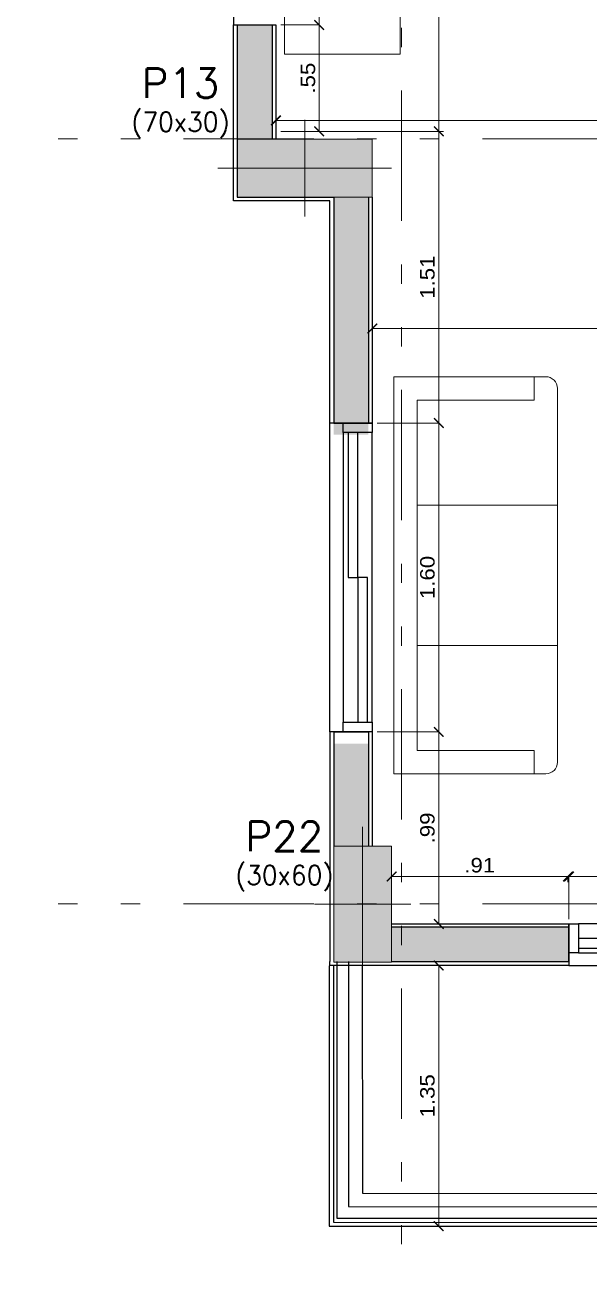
# Model space of a CAD drawing. Header units: metres. Extents: x 219 to 707, y -561 to -17.
# Drawn here: x 339.64 to 342.57, y -235.94 to -229.47 of the extents above; entities that cross this region are included whole.
import ezdxf
from ezdxf.enums import TextEntityAlignment as Align

# ---------------------------------------------------------------- set-up
doc = ezdxf.new("R2010")
doc.units = ezdxf.units.M
doc.linetypes.add('CYPE_RAYAPUNTOPUNTO', pattern=[0.45, 0.225, -0.075, 0, -0.075, 0, -0.075])
for name, color, linetype in [('A-Aberturas', 2, 'Continuous'), ('A-Balcon', 1, 'Continuous'), ('A-Muros', 4, 'Continuous'), ('A-Revoques', 1, 'Continuous'), ('Dr Ejes en bloque', 4, 'Continuous'), ('TCOTA', 1, 'Continuous')]:
    doc.layers.add(name, color=color, linetype=linetype)
for name, color, linetype, lineweight in [('A-Equipamiento', 251, 'Continuous', 5), ('COTAS_REPLANTEO', 7, 'CYPE_RAYAPUNTOPUNTO', 0), ('PILAR_DIM', 253, 'Continuous', 0), ('PILAR_EJES', 1, 'Continuous', 0), ('PILAR_HORMIGON', 5, 'Continuous', 20), ('PILAR_REF', 253, 'Continuous', 0)]:
    doc.layers.add(name, color=color, linetype=linetype, lineweight=lineweight)
doc.layers.add('M4-Muro Hueco 22', color=42, linetype='Continuous', transparency=0.5)
doc.styles.add('1-50', font='arial.ttf', dxfattribs={"width": 1.1, "height": 0.075})
doc.styles.add('CYPETXT', font='romans', dxfattribs={"height": 0.2})
doc.dimstyles.new('1-50', dxfattribs={"dimscale": 0, "dimtxt": 0.075, "dimasz": 0.05, "dimexe": 0, "dimexo": 0.025, "dimgap": 0.02, "dimtad": 1, "dimzin": 4, "dimdsep": 46, "dimtxsty": '1-50', "dimblk": 'ARCHTICK', "dimcen": 0.09, "dimclrd": 256, "dimclre": 8, "dimclrt": 2, "dimadec": 0, "dimazin": 3, "dimtfac": 1, "dimtofl": 0, "dimtmove": 2, "dimatfit": 3, "dimldrblk": 'OPEN90', "dimfxl": 1, "dimtolj": 1, "dimtzin": 0, "dimlwd": 18, "dimlwe": 18, "dimarcsym": 0})

# ---------------------------------------------------------------- blocks, each defined once
blk = doc.blocks.new('A$Cdcc540ea')
for points in [[(-0.15, -0.1), (0, -0.1), (0, -0.15), (-0.15, -0.15), (-0.15, -0.1)], [(-0.15, -1.65), (0, -1.65), (0, -1.7), (-0.15, -1.7), (-0.15, -1.65)]]:
    blk.add_lwpolyline(points)
at = {"color": 1}
blk.add_lwpolyline([(-0.15, -1.65), (0, -1.65), (0, -0.15), (-0.15, -0.15)], close=True, dxfattribs=at)
for points in [[(-0.075, -0.9), (-0.075, -0.15), (-0.125, -0.15), (-0.125, -0.9)], [(-0.025, -1.65), (-0.025, -0.9), (-0.075, -0.9), (-0.075, -1.65)]]:
    blk.add_lwpolyline(points, close=True)
blk = doc.blocks.new('Sillon3c')
for p, q in [((1.65, 0.7), (0.05, 0.7)), ((0.55, 0.7), (0.55, 0.1)), ((1.15, 0.7), (1.15, 0.1)), ((0, 0.65), (0, 0)), ((1.7, 0), (1.7, 0.65)), ((0.1, 0.6), (0, 0.6)), ((0.1, 0.1), (0.1, 0.6)), ((1.6, 0.6), (1.6, 0.1)), ((1.7, 0.6), (1.6, 0.6)), ((1.6, 0.1), (0.1, 0.1)), ((0, 0), (1.7, 0))]:
    blk.add_line(p, q)
for centre, start, end in [((0.05, 0.65), 90, 180), ((1.65, 0.65), 0, 90)]:
    blk.add_arc(centre, 0.05, start, end)
blk = doc.blocks.new('_ArchTick')
at = {"color": 0, "linetype": 'ByBlock', "const_width": 0.15}
blk.add_lwpolyline([(-0.5, -0.5), (0.5, 0.5)], dxfattribs=at)
blk = doc.blocks.new('*D540')
at = {"layer": 'Defpoints', "color": 0, "transparency": 16777216}
for p in [(341.4445, -233.1342), (341.5445, -234.1288), (341.7889, -234.1288)]:
    blk.add_point(p, dxfattribs=at)
at = {"layer": 'TCOTA', "color": 8, "lineweight": 18, "transparency": 16777216}
for p, q in [((341.4695, -233.1342), (341.7889, -233.1342)), ((341.5695, -234.1288), (341.7889, -234.1288))]:
    blk.add_line(p, q, dxfattribs=at)
at = {"layer": 'TCOTA', "lineweight": 18, "transparency": 16777216}
blk.add_line((341.7889, -233.1342), (341.7889, -234.1288), dxfattribs=at)
at = {"layer": 'TCOTA', "lineweight": 18, "transparency": 16777216, "xscale": 0.05, "yscale": 0.05, "zscale": 0.05}
for p, rotation in [((341.7889, -233.1342), 90), ((341.7889, -234.1288), 270)]:
    blk.add_blockref('_ArchTick', p, dxfattribs=dict(at, rotation=rotation))
at = {"layer": 'TCOTA', "color": 2, "transparency": 16777216, "insert": (341.7306, -233.6315), "char_height": 0.075, "attachment_point": 5, "rotation": 90, "style": '1-50'}
blk.add_mtext('\\A1;.99', dxfattribs=at)
blk = doc.blocks.new('_Open90')
at = {"color": 0, "linetype": 'ByBlock', "lineweight": -2}
for p, q in [((0, 0), (-1, 0)), ((-0.5, 0.5), (0, 0)), ((0, 0), (-0.5, -0.5))]:
    blk.add_line(p, q, dxfattribs=at)
blk = doc.blocks.new('*D541')
at = {"layer": 'Defpoints', "color": 0, "transparency": 16777216}
for p in [(341.4445, -231.5342), (341.4445, -233.1342), (341.7889, -233.1342)]:
    blk.add_point(p, dxfattribs=at)
at = {"layer": 'TCOTA', "color": 8, "lineweight": 18, "transparency": 16777216}
for p, q in [((341.4695, -231.5342), (341.7889, -231.5342)), ((341.4695, -233.1342), (341.7889, -233.1342))]:
    blk.add_line(p, q, dxfattribs=at)
at = {"layer": 'TCOTA', "lineweight": 18, "transparency": 16777216}
blk.add_line((341.7889, -231.5342), (341.7889, -233.1342), dxfattribs=at)
at = {"layer": 'TCOTA', "lineweight": 18, "transparency": 16777216, "xscale": 0.05, "yscale": 0.05, "zscale": 0.05}
for p, rotation in [((341.7889, -231.5342), 90), ((341.7889, -233.1342), 270)]:
    blk.add_blockref('_ArchTick', p, dxfattribs=dict(at, rotation=rotation))
at = {"layer": 'TCOTA', "color": 2, "transparency": 16777216, "insert": (341.7306, -232.3342), "char_height": 0.075, "attachment_point": 5, "rotation": 90, "style": '1-50'}
blk.add_mtext('\\A1;1.60', dxfattribs=at)
blk = doc.blocks.new('*D542')
at = {"layer": 'Defpoints', "color": 0, "transparency": 16777216}
for p in [(340.9453, -230.0237), (341.4445, -231.5342), (341.7889, -231.5342)]:
    blk.add_point(p, dxfattribs=at)
at = {"layer": 'TCOTA', "color": 8, "lineweight": 18, "transparency": 16777216}
for p, q in [((340.9703, -230.0237), (341.7889, -230.0237)), ((341.4695, -231.5342), (341.7889, -231.5342))]:
    blk.add_line(p, q, dxfattribs=at)
at = {"layer": 'TCOTA', "lineweight": 18, "transparency": 16777216}
blk.add_line((341.7889, -230.0237), (341.7889, -231.5342), dxfattribs=at)
at = {"layer": 'TCOTA', "lineweight": 18, "transparency": 16777216, "xscale": 0.05, "yscale": 0.05, "zscale": 0.05}
for p, rotation in [((341.7889, -230.0237), 90), ((341.7889, -231.5342), 270)]:
    blk.add_blockref('_ArchTick', p, dxfattribs=dict(at, rotation=rotation))
at = {"layer": 'TCOTA', "color": 2, "transparency": 16777216, "insert": (341.7306, -230.7789), "char_height": 0.075, "attachment_point": 5, "rotation": 90, "style": '1-50'}
blk.add_mtext('\\A1;1.51', dxfattribs=at)
blk = doc.blocks.new('*D543')
at = {"layer": 'Defpoints', "color": 0, "transparency": 16777216}
for p in [(340.9453, -229.4728), (340.9453, -230.0237), (341.1697, -230.0237)]:
    blk.add_point(p, dxfattribs=at)
at = {"layer": 'TCOTA', "color": 8, "lineweight": 18, "transparency": 16777216}
for p, q in [((340.9703, -229.4728), (341.1697, -229.4728)), ((340.9703, -230.0237), (341.1697, -230.0237))]:
    blk.add_line(p, q, dxfattribs=at)
at = {"layer": 'TCOTA', "lineweight": 18, "transparency": 16777216}
blk.add_line((341.1697, -229.4728), (341.1697, -230.0237), dxfattribs=at)
at = {"layer": 'TCOTA', "lineweight": 18, "transparency": 16777216, "xscale": 0.05, "yscale": 0.05, "zscale": 0.05}
for p, rotation in [((341.1697, -229.4728), 90), ((341.1697, -230.0237), 270)]:
    blk.add_blockref('_ArchTick', p, dxfattribs=dict(at, rotation=rotation))
at = {"layer": 'TCOTA', "color": 2, "transparency": 16777216, "insert": (341.1115, -229.7482), "char_height": 0.075, "attachment_point": 5, "rotation": 90, "style": '1-50'}
blk.add_mtext('\\A1;.55', dxfattribs=at)
blk = doc.blocks.new('*D544')
at = {"layer": 'Defpoints', "color": 0, "transparency": 16777216}
for p in [(340.9453, -227.8728), (340.9453, -229.4728), (341.1697, -229.4728)]:
    blk.add_point(p, dxfattribs=at)
at = {"layer": 'TCOTA', "color": 8, "lineweight": 18, "transparency": 16777216}
for p, q in [((340.9703, -227.8728), (341.1697, -227.8728)), ((340.9703, -229.4728), (341.1697, -229.4728))]:
    blk.add_line(p, q, dxfattribs=at)
at = {"layer": 'TCOTA', "lineweight": 18, "transparency": 16777216}
blk.add_line((341.1697, -227.8728), (341.1697, -229.4728), dxfattribs=at)
at = {"layer": 'TCOTA', "lineweight": 18, "transparency": 16777216, "xscale": 0.05, "yscale": 0.05, "zscale": 0.05}
for p, rotation in [((341.1697, -227.8728), 90), ((341.1697, -229.4728), 270)]:
    blk.add_blockref('_ArchTick', p, dxfattribs=dict(at, rotation=rotation))
at = {"layer": 'TCOTA', "color": 2, "transparency": 16777216, "insert": (341.1114, -228.6728), "char_height": 0.075, "attachment_point": 5, "rotation": 90, "style": '1-50'}
blk.add_mtext('\\A1;1.60', dxfattribs=at)
blk = doc.blocks.new('*D546')
at = {"layer": 'Defpoints', "color": 0, "transparency": 16777216}
for p in [(341.7889, -227.314), (341.7889, -227.314), (341.7889, -230.0237)]:
    blk.add_point(p, dxfattribs=at)
at = {"layer": 'TCOTA', "color": 8, "lineweight": 18, "transparency": 16777216}
for p, q in [((341.8139, -227.314), (341.7889, -227.314)), ((341.8139, -230.0237), (341.7889, -230.0237))]:
    blk.add_line(p, q, dxfattribs=at)
at = {"layer": 'TCOTA', "lineweight": 18, "transparency": 16777216}
blk.add_line((341.7889, -230.0237), (341.7889, -227.314), dxfattribs=at)
at = {"layer": 'TCOTA', "lineweight": 18, "transparency": 16777216, "xscale": 0.05, "yscale": 0.05, "zscale": 0.05}
for p, rotation in [((341.7889, -227.314), 90), ((341.7889, -230.0237), 270)]:
    blk.add_blockref('_ArchTick', p, dxfattribs=dict(at, rotation=rotation))
at = {"layer": 'TCOTA', "color": 2, "transparency": 16777216, "insert": (341.7313, -228.6688), "char_height": 0.075, "attachment_point": 5, "rotation": 90, "style": '1-50'}
blk.add_mtext('\\A1;2.71', dxfattribs=at)
blk = doc.blocks.new('*D575')
at = {"layer": 'Defpoints', "color": 0, "transparency": 16777216}
for p in [(344.0634, -233.8831), (342.4634, -234.1288), (344.0634, -234.1438)]:
    blk.add_point(p, dxfattribs=at)
at = {"layer": 'TCOTA', "color": 8, "lineweight": 18, "transparency": 16777216}
for p, q in [((342.4634, -234.1038), (342.4634, -233.8831)), ((344.0634, -234.1188), (344.0634, -233.8831))]:
    blk.add_line(p, q, dxfattribs=at)
at = {"layer": 'TCOTA', "lineweight": 18, "transparency": 16777216}
blk.add_line((342.4634, -233.8831), (344.0634, -233.8831), dxfattribs=at)
at = {"layer": 'TCOTA', "lineweight": 18, "transparency": 16777216, "xscale": 0.05, "yscale": 0.05, "zscale": 0.05, "rotation": 180}
blk.add_blockref('_ArchTick', (342.4634, -233.8831), dxfattribs=at)
at = {"layer": 'TCOTA', "lineweight": 18, "transparency": 16777216, "xscale": 0.05, "yscale": 0.05, "zscale": 0.05}
blk.add_blockref('_ArchTick', (344.0634, -233.8831), dxfattribs=at)
at = {"layer": 'TCOTA', "color": 2, "transparency": 16777216, "insert": (343.2634, -233.8248), "char_height": 0.075, "attachment_point": 5, "style": '1-50'}
blk.add_mtext('\\A1;1.60', dxfattribs=at)
blk = doc.blocks.new('*D576')
at = {"layer": 'Defpoints', "color": 0, "transparency": 16777216}
for p in [(342.4585, -233.8831), (341.5445, -233.9366), (342.4585, -233.9366)]:
    blk.add_point(p, dxfattribs=at)
at = {"layer": 'TCOTA', "color": 8, "lineweight": 18, "transparency": 16777216}
for p, q in [((341.5445, -233.9116), (341.5445, -233.8831)), ((342.4585, -233.9116), (342.4585, -233.8831))]:
    blk.add_line(p, q, dxfattribs=at)
at = {"layer": 'TCOTA', "lineweight": 18, "transparency": 16777216}
blk.add_line((341.5445, -233.8831), (342.4585, -233.8831), dxfattribs=at)
at = {"layer": 'TCOTA', "lineweight": 18, "transparency": 16777216, "xscale": 0.05, "yscale": 0.05, "zscale": 0.05, "rotation": 180}
blk.add_blockref('_ArchTick', (341.5445, -233.8831), dxfattribs=at)
at = {"layer": 'TCOTA', "lineweight": 18, "transparency": 16777216, "xscale": 0.05, "yscale": 0.05, "zscale": 0.05}
blk.add_blockref('_ArchTick', (342.4585, -233.8831), dxfattribs=at)
at = {"layer": 'TCOTA', "color": 2, "transparency": 16777216, "insert": (342.0015, -233.8248), "char_height": 0.075, "attachment_point": 5, "style": '1-50'}
blk.add_mtext('\\A1;.91', dxfattribs=at)
blk = doc.blocks.new('*D577')
at = {"layer": 'Defpoints', "color": 0, "transparency": 16777216}
for p in [(341.6198, -234.3438), (341.6209, -235.6939), (341.7889, -235.6939)]:
    blk.add_point(p, dxfattribs=at)
at = {"layer": 'TCOTA', "color": 8, "lineweight": 18, "transparency": 16777216}
for p, q in [((341.6448, -234.3438), (341.7889, -234.3438)), ((341.6459, -235.6939), (341.7889, -235.6939))]:
    blk.add_line(p, q, dxfattribs=at)
at = {"layer": 'TCOTA', "lineweight": 18, "transparency": 16777216}
blk.add_line((341.7889, -234.3438), (341.7889, -235.6939), dxfattribs=at)
at = {"layer": 'TCOTA', "lineweight": 18, "transparency": 16777216, "xscale": 0.05, "yscale": 0.05, "zscale": 0.05}
for p, rotation in [((341.7889, -234.3438), 90), ((341.7889, -235.6939), 270)]:
    blk.add_blockref('_ArchTick', p, dxfattribs=dict(at, rotation=rotation))
at = {"layer": 'TCOTA', "color": 2, "transparency": 16777216, "insert": (341.7306, -235.0189), "char_height": 0.075, "attachment_point": 5, "rotation": 90, "style": '1-50'}
blk.add_mtext('\\A1;1.35', dxfattribs=at)
blk = doc.blocks.new('*D501')
at = {"layer": 'Defpoints', "color": 0, "transparency": 16777216}
for p in [(341.4446, -231.0447), (341.4446, -231.0447), (345.0383, -231.0456)]:
    blk.add_point(p, dxfattribs=at)
at = {"layer": 'TCOTA', "color": 8, "lineweight": 18, "transparency": 16777216}
for p, q in [((341.4446, -231.0197), (341.4446, -231.0447)), ((345.0383, -231.0206), (345.0383, -231.0447))]:
    blk.add_line(p, q, dxfattribs=at)
at = {"layer": 'TCOTA', "lineweight": 18, "transparency": 16777216}
blk.add_line((345.0383, -231.0447), (341.4446, -231.0447), dxfattribs=at)
at = {"layer": 'TCOTA', "lineweight": 18, "transparency": 16777216, "xscale": 0.05, "yscale": 0.05, "zscale": 0.05, "rotation": 180}
blk.add_blockref('_ArchTick', (341.4446, -231.0447), dxfattribs=at)
at = {"layer": 'TCOTA', "lineweight": 18, "transparency": 16777216, "xscale": 0.05, "yscale": 0.05, "zscale": 0.05}
blk.add_blockref('_ArchTick', (345.0383, -231.0447), dxfattribs=at)
at = {"layer": 'TCOTA', "color": 2, "transparency": 16777216, "insert": (343.2415, -230.9864), "char_height": 0.075, "attachment_point": 5, "style": '1-50'}
blk.add_mtext('\\A1;3.59', dxfattribs=at)
blk = doc.blocks.new('*D507')
at = {"layer": 'Defpoints', "color": 0, "transparency": 16777216}
for p in [(340.9453, -229.967), (340.9453, -229.967), (345.0383, -229.967)]:
    blk.add_point(p, dxfattribs=at)
at = {"layer": 'TCOTA', "color": 8, "lineweight": 18, "transparency": 16777216}
for p, q in [((340.9453, -229.942), (340.9453, -229.967)), ((345.0383, -229.942), (345.0383, -229.967))]:
    blk.add_line(p, q, dxfattribs=at)
at = {"layer": 'TCOTA', "lineweight": 18, "transparency": 16777216}
blk.add_line((345.0383, -229.967), (340.9453, -229.967), dxfattribs=at)
at = {"layer": 'TCOTA', "lineweight": 18, "transparency": 16777216, "xscale": 0.05, "yscale": 0.05, "zscale": 0.05, "rotation": 180}
blk.add_blockref('_ArchTick', (340.9453, -229.967), dxfattribs=at)
at = {"layer": 'TCOTA', "lineweight": 18, "transparency": 16777216, "xscale": 0.05, "yscale": 0.05, "zscale": 0.05}
blk.add_blockref('_ArchTick', (345.0383, -229.967), dxfattribs=at)
at = {"layer": 'TCOTA', "color": 2, "transparency": 16777216, "insert": (342.9918, -229.9087), "char_height": 0.075, "attachment_point": 5, "style": '1-50'}
blk.add_mtext('\\A1;4.09', dxfattribs=at)
blk = doc.blocks.new('Ejes del pilar')
at = {"layer": 'PILAR_EJES'}
for p, q in [((0, -0.5), (0, 0.5)), ((-0.5, 0), (0.5, 0))]:
    blk.add_line(p, q, dxfattribs=at)
blk = doc.blocks.new('A$Ccec89f46')
at = {"transparency": 33554559}
h = blk.add_hatch(color=253, dxfattribs=at)
h.paths.add_polyline_path([(-17.7008, -9.9381), (-17.0008, -9.9381), (-17.0008, -9.6381), (-17.7008, -9.6381)])
h.paths.add_polyline_path([(-17.2011, -13.9003), (-16.9011, -13.9003), (-16.9011, -13.3003), (-17.2011, -13.3003)])
h.paths.add_polyline_path([(-12.0511, -13.9003), (-11.7511, -13.9003), (-11.7511, -13.3003), (-12.0511, -13.3003)])
h.paths.add_polyline_path([(-12.0508, -10.4381), (-11.7508, -10.4381), (-11.7508, -9.6381), (-12.0508, -9.6381)])
h.paths.add_polyline_path([(-6.8008, -10.3381), (-6.4508, -10.3381), (-6.4508, -9.6381), (-6.8008, -9.6381)])
h.paths.add_polyline_path([(-6.802, -13.9003), (-6.502, -13.9003), (-6.502, -13.3003), (-6.802, -13.3003)])
h.paths.add_polyline_path([(-3.7511, -13.9003), (-3.4511, -13.9003), (-3.4511, -13.2003), (-3.7511, -13.2003)])
h.paths.add_polyline_path([(-3.7508, -10.3381), (-3.4508, -10.3381), (-3.4508, -9.6381), (-3.7508, -9.6381)])
h.paths.add_polyline_path([(0.9002, -13.9003), (1.6002, -13.9003), (1.6002, -13.6003), (0.9002, -13.6003)])
h.paths.add_polyline_path([(6.3, -13.9003), (6.6, -13.9003), (6.6, -13.3003), (6.3, -13.3003)])
h.paths.add_polyline_path([(6.3, -10.3381), (6.6, -10.3381), (6.6, -9.6381), (6.3, -9.6381)])
h.paths.add_polyline_path([(6.2997, -3.5519), (6.5997, -3.5519), (6.5997, -2.8519), (6.2997, -2.8519)])
h.paths.add_polyline_path([(-0.3503, -4.0492), (-0.0503, -4.0492), (-0.0503, -3.3492), (-0.3503, -3.3492)])
h.paths.add_polyline_path([(-3.1503, -4.05), (-2.8503, -4.05), (-2.8503, -3.35), (-3.1503, -3.35)])
h.paths.add_polyline_path([(-7.3003, -3.6492), (-6.6003, -3.6492), (-6.6003, -3.3492), (-7.3003, -3.3492)])
h.paths.add_polyline_path([(-12.0503, -3.6492), (-11.3503, -3.6492), (-11.3503, -3.3492), (-12.0503, -3.3492)])
at = {"layer": 'PILAR_HORMIGON'}
for points in [[(-17.7008, -9.9381), (-17.0008, -9.9381), (-17.0008, -9.6381), (-17.7008, -9.6381), (-17.7008, -9.9381)], [(-17.7008, -9.9381), (-17.0008, -9.9381), (-17.0008, -9.6381), (-17.7008, -9.6381), (-17.7008, -9.9381)], [(-17.2011, -13.9003), (-16.9011, -13.9003), (-16.9011, -13.3003), (-17.2011, -13.3003), (-17.2011, -13.9003)], [(-17.2011, -13.9003), (-16.9011, -13.9003), (-16.9011, -13.3003), (-17.2011, -13.3003), (-17.2011, -13.9003)]]:
    blk.add_lwpolyline(points, close=True, dxfattribs=at)
at = {"layer": 'PILAR_EJES'}
for p, xscale, yscale in [((-17.3508, -9.7881), 0.9000000000000001, 0.5), ((-17.3508, -9.7881), 0.9000000000000001, 0.5), ((-17.0511, -13.6003), 0.5, 0.8), ((-17.0511, -13.6003), 0.5, 0.8)]:
    blk.add_blockref('Ejes del pilar', p, dxfattribs=dict(at, xscale=xscale, yscale=yscale))
at = {"layer": 'PILAR_DIM', "lineweight": 0, "style": 'CYPETXT', "width": 0.882521}
for s, p, p2 in [('(70x30)', (-18.2492, -9.5989), (-17.7407, -9.5989)), ('(70x30)', (-18.2492, -9.5989), (-17.7407, -9.5989)), ('(30x60)', (-17.7111, -13.4997), (-17.2026, -13.4997)), ('(30x60)', (-17.7111, -13.4997), (-17.2026, -13.4997))]:
    blk.add_text(s, height=0.1, dxfattribs=at).set_placement(p, p2, align=Align.FIT)
at = {"layer": 'PILAR_REF', "style": 'CYPETXT', "width": 0.951021}
for s, p, p2 in [('P13', (-18.1963, -9.4247), (-17.7936, -9.4247)), ('P13', (-18.1963, -9.4247), (-17.7936, -9.4247)), ('P22', (-17.6582, -13.3255), (-17.2554, -13.3255)), ('P22', (-17.6582, -13.3255), (-17.2554, -13.3255))]:
    blk.add_text(s, height=0.15333, dxfattribs=at).set_placement(p, p2, align=Align.FIT)
blk = doc.blocks.new('DSADADASDAS')
at = {"layer": 'COTAS_REPLANTEO', "ltscale": 3}
for p, q in [((115.8777, 125.9327, -0.525), (115.8777, 146.4778, -0.525)), ((110.0984, 134.1088, -0.525), (141.6696, 134.1088, -0.525)), ((110.0984, 130.1466, -0.525), (141.6696, 130.1466, -0.525))]:
    blk.add_line(p, q, dxfattribs=at)

msp = doc.modelspace()

# ---------------------------------------------------------------- hatches: boundary and pattern name
at = {"layer": 'M4-Muro Hueco 22', "transparency": 33554687}
h = msp.add_hatch(color=256, dxfattribs=at)
h.dxf.hatch_style = 1
h.paths.add_polyline_path([(340.7453, -229.4728), (340.9253, -229.4728), (340.9253, -230.0641), (340.7453, -230.0641)])
h = msp.add_hatch(color=256, dxfattribs=at)
h.dxf.hatch_style = 1
h.paths.add_polyline_path([(341.2445, -231.5942), (341.4245, -231.5942), (341.4245, -230.3641), (341.2445, -230.3641)])
h = msp.add_hatch(color=256, dxfattribs=at)
h.dxf.hatch_style = 1
h.paths.add_polyline_path([(341.2445, -233.1942), (341.4245, -233.1942), (341.4245, -233.7239), (341.2445, -233.7239)])
h = msp.add_hatch(color=256, dxfattribs=at)
h.dxf.hatch_style = 1
h.paths.add_polyline_path([(341.5445, -234.1438), (341.5445, -234.3238), (342.4634, -234.3238), (342.4634, -234.1438)])
h.paths.add_polyline_path([(346.3945, -234.3238), (346.3945, -234.2038), (346.3945, -234.1438), (344.8298, -234.1438), (344.7098, -234.1438), (344.0634, -234.1438), (344.0634, -234.3238)])

# ---------------------------------------------------------------- linework, layer by layer
at = {"layer": 'A-Aberturas', "color": 252}
for p, q in [((341.2245, -233.1342), (341.2245, -231.5342)), ((342.4634, -234.3438), (344.0634, -234.3438))]:
    msp.add_line(p, q, dxfattribs=at)
msp.add_lwpolyline([(340.7253, -227.8728), (340.7253, -229.4728)], dxfattribs=at)
at = {"layer": 'A-Balcon'}
for points in [[(341.2608, -234.3238), (341.2608, -235.6521), (345.1646, -235.6529), (345.1646, -234.3239)], [(341.3208, -234.3238), (341.3208, -235.5921), (345.1046, -235.5929), (345.1046, -234.3239)]]:
    msp.add_lwpolyline(points, dxfattribs=at)
at = {"layer": 'A-Balcon', "transparency": 33554687}
for points in [[(345.1895, -234.3438, 0), (345.1895, -235.6775, 0), (341.2456, -235.6754, 0), (341.2456, -234.3438, 0)], [(345.0395, -234.3438, 0), (345.0395, -235.5275, 0), (341.3956, -235.5254, 0), (341.3945, -234.3438, 0)]]:
    msp.add_polyline3d(points, dxfattribs=at)
at = {"layer": 'A-Equipamiento', "transparency": 33554687}
msp.add_lwpolyline([(341.5892, -227.6235), (341.5892, -229.6235), (340.9892, -229.6235), (340.9892, -227.6235), (341.5892, -227.6235)], dxfattribs=at)
at = {"layer": 'A-Muros', "transparency": 33554687}
for p, q in [((340.7453, -229.4728), (340.7453, -230.3641)), ((340.9253, -229.4728), (340.9253, -230.0641)), ((340.7453, -230.3641), (341.2445, -230.3641)), ((341.2445, -230.3641), (341.2445, -231.5342)), ((341.4245, -230.3641), (341.4245, -231.5342)), ((341.2445, -231.5342), (341.4445, -231.5342)), ((341.2445, -233.1342), (341.2445, -233.7239)), ((341.4245, -233.1342), (341.4245, -233.7239)), ((341.5445, -234.1438), (342.4634, -234.1438)), ((341.5445, -234.3238), (342.4634, -234.3238))]:
    msp.add_line(p, q, dxfattribs=at)
at = {"layer": 'A-Muros'}
for p, q in [((340.7453, -229.4728), (340.9253, -229.4728)), ((341.2445, -233.1342), (341.4245, -233.1342)), ((342.4634, -234.3238), (342.4634, -234.1438))]:
    msp.add_line(p, q, dxfattribs=at)
at = {"layer": 'A-Revoques', "transparency": 33554687}
for p, q in [((341.2245, -230.3841), (340.7253, -230.3841)), ((341.4445, -233.1342), (341.4445, -233.7239)), ((341.5445, -234.1288), (342.4634, -234.1288)), ((342.4634, -234.1288), (342.4634, -234.3438)), ((341.2245, -234.3438), (341.2245, -234.3223)), ((342.4634, -234.3438), (341.2245, -234.3438))]:
    msp.add_line(p, q, dxfattribs=at)
at = {"layer": 'A-Revoques'}
for p, q in [((341.2208, -234.3454), (341.2208, -235.6939)), ((341.2208, -235.6939), (345.2046, -235.6939))]:
    msp.add_line(p, q, dxfattribs=at)
at = {"layer": 'A-Revoques', "transparency": 33554687}
for points in [[(340.7253, -230.3841), (340.7253, -229.4728), (340.9453, -229.4728), (340.9453, -230.0641)], [(341.4448, -230.3641), (341.4445, -231.5342), (341.2245, -231.5342), (341.2245, -230.3841)], [(341.4445, -233.1342), (341.2245, -233.1342), (341.2245, -234.3223)]]:
    msp.add_lwpolyline(points, dxfattribs=at)

# ---------------------------------------------------------------- block references
msp.add_blockref('A$Ccec89f46', (358.4456, -220.426))
at = {"layer": 'A-Aberturas', "transparency": 33554687}
msp.add_blockref('A$Cdcc540ea', (341.4445, -231.4342), dxfattribs=at)
at = {"layer": 'A-Aberturas', "transparency": 33554687, "rotation": 270}
msp.add_blockref('A$Cdcc540ea', (344.1634, -234.2788), dxfattribs=at)
at = {"layer": 'A-Equipamiento', "transparency": 33554687, "xscale": -1.209999999999994, "yscale": 1.209999999999994, "zscale": 1.21, "rotation": 270}
msp.add_blockref('Sillon3c', (341.557, -233.3514), dxfattribs=at)
at = {"layer": 'Dr Ejes en bloque'}
msp.add_blockref('DSADADASDAS', (225.7179, -364.1705, 0.525), dxfattribs=at)

# ---------------------------------------------------------------- dimensions: what is measured, and where the dimension line sits
at = {"layer": 'TCOTA'}
for base, p1, p2, picture, middle in [((341.7889, -227.314), (341.7889, -230.0237), (341.7889, -227.314), '*D546', (341.7313, -228.6688)), ((341.1697, -229.4728), (340.9453, -227.8728), (340.9453, -229.4728), '*D544', (341.1114, -228.6728)), ((341.1697, -230.0237), (340.9453, -229.4728), (340.9453, -230.0237), '*D543', (341.1115, -229.7482)), ((341.7889, -231.5342), (340.9453, -230.0237), (341.4445, -231.5342), '*D542', (341.7306, -230.7789)), ((341.7889, -233.1342), (341.4445, -231.5342), (341.4445, -233.1342), '*D541', (341.7306, -232.3342)), ((341.7889, -234.1288), (341.4445, -233.1342), (341.5445, -234.1288), '*D540', (341.7306, -233.6315)), ((341.7889, -235.6939), (341.6198, -234.3438), (341.6209, -235.6939), '*D577', (341.7306, -235.0189))]:
    dim = msp.add_linear_dim(base=base, p1=p1, p2=p2, angle=90, dimstyle='1-50', override={"dimscale": 1}, dxfattribs=at)
    dim.commit()
    dim.dimension.update_dxf_attribs({"geometry": picture, "text_midpoint": middle})
for base, p1, p2, picture, middle in [((340.9453, -229.967), (345.0383, -229.967), (340.9453, -229.967), '*D507', (342.9918, -229.9087)), ((341.4446, -231.0447), (345.0383, -231.0456), (341.4446, -231.0447), '*D501', (343.2415, -230.9864)), ((342.4585, -233.8831), (341.5445, -233.9366), (342.4585, -233.9366), '*D576', (342.0015, -233.8248)), ((344.0634, -233.8831), (342.4634, -234.1288), (344.0634, -234.1438), '*D575', (343.2634, -233.8248))]:
    dim = msp.add_linear_dim(base=base, p1=p1, p2=p2, dimstyle='1-50', override={"dimscale": 1}, dxfattribs=at)
    dim.commit()
    dim.dimension.update_dxf_attribs({"geometry": picture, "text_midpoint": middle})

doc.saveas('drawing.dxf')
